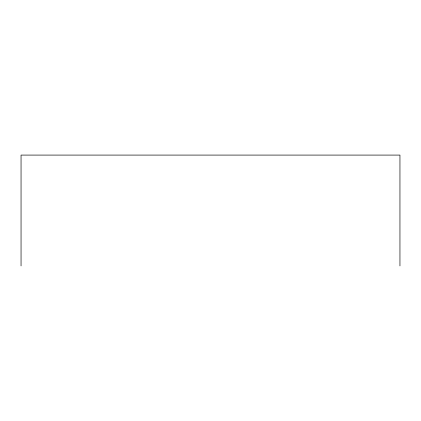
<?xml version="1.0" encoding="UTF-8"?>
<svg xmlns="http://www.w3.org/2000/svg" width="421" height="421" viewBox="0 0 421 421"><rect width="100%" height="100%" fill="white"/><g stroke="black" fill="none" stroke-linecap="round" stroke-linejoin="round"><path stroke-width="0.63" d="M399.95 265.914L399.95 155.086L21.05 155.086L21.05 265.914"/></g></svg>
